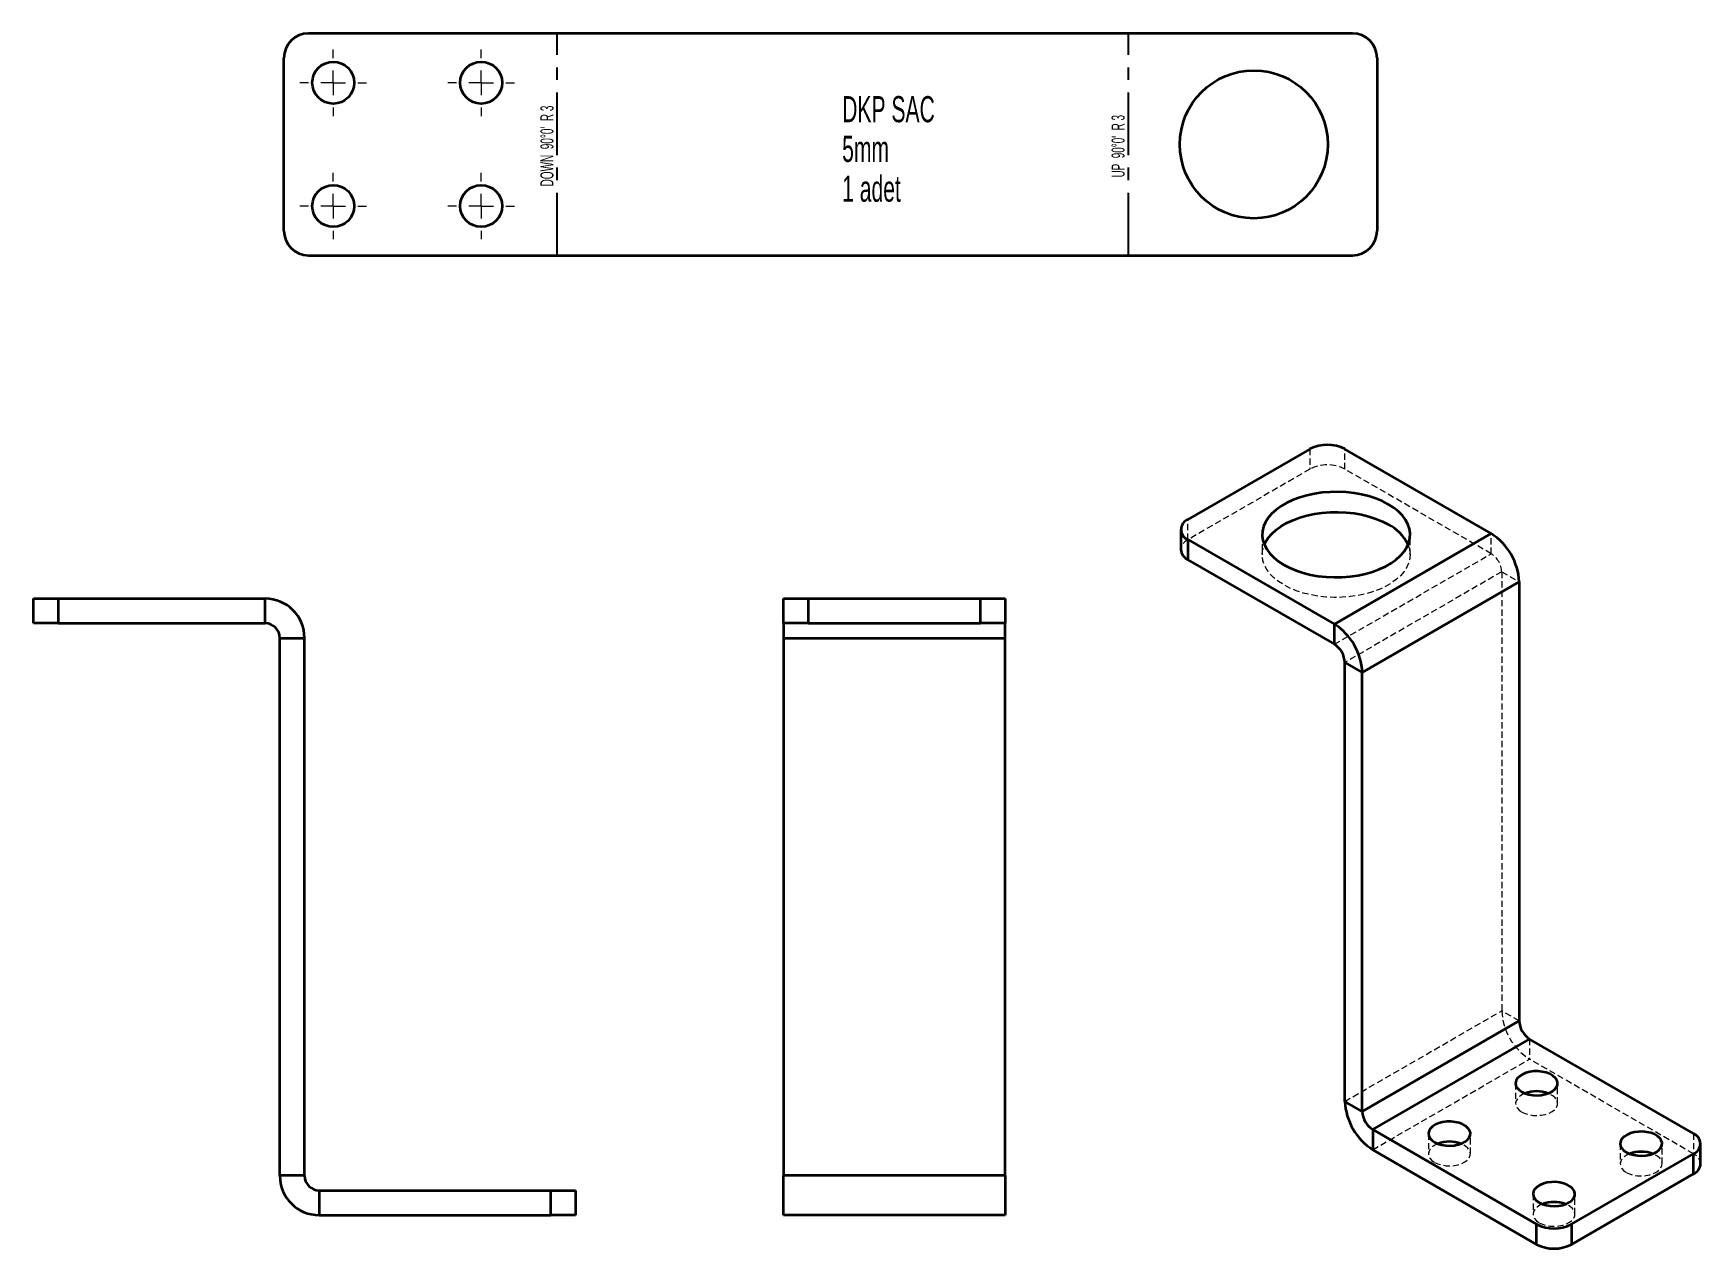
# Model space of a CAD drawing. Header units: millimetres. Extents: x -350 to -12, y -49 to 198.
import ezdxf

# ---------------------------------------------------------------- set-up
doc = ezdxf.new("R2010")
doc.units = ezdxf.units.MM
doc.linetypes.add('CENTERX2', pattern=[20.32, 12.7, -2.54, 2.54, -2.54])
doc.linetypes.add('HIDDEN', pattern=[1.905, 1.27, -0.635])
doc.styles.add('SLDTEXTSTYLE0', font='TXT', dxfattribs={"width": 0.5675})
doc.styles.add('SLDTEXTSTYLE1', font='TXT', dxfattribs={"width": 0.572187})
doc.styles.add('SLDTEXTSTYLE2', font='TXT', dxfattribs={"width": 0.605})

# ---------------------------------------------------------------- blocks, each defined once
blk = doc.blocks.new('SW_NOTE_0')
at = {"color": 0, "linetype": 'Continuous', "lineweight": 0, "char_height": 5.292, "attachment_point": 1, "style": 'SLDTEXTSTYLE2'}
for s, insert in [('DKP SAC', (0, 6.82)), ('5mm', (0, -1.23)), ('1 adet', (0, -9.29))]:
    blk.add_mtext(s, dxfattribs=dict(at, insert=insert))
blk = doc.blocks.new('SW_CENTERMARKSYMBOL_0')
at = {"color": 0, "linetype": 'Continuous', "lineweight": 18}
for p, q in [((0, 5), (0, 6.75)), ((-5, 0), (-6.75, 0)), ((0, 0), (-2.5, 0)), ((0, 0), (0, 2.5)), ((0, 0), (0, -2.5)), ((0, 0), (2.5, 0)), ((5, 0), (6.75, 0)), ((0, -5), (0, -6.75))]:
    blk.add_line(p, q, dxfattribs=at)
blk = doc.blocks.new('SW_CENTERMARKSYMBOL_1')
at = {"color": 0, "linetype": 'Continuous', "lineweight": 18}
for p, q in [((0, 5), (0, 6.75)), ((-5, 0), (-6.75, 0)), ((0, 0), (-2.5, 0)), ((0, 0), (0, 2.5)), ((0, 0), (0, -2.5)), ((0, 0), (2.5, 0)), ((5, 0), (6.75, 0)), ((0, -5), (0, -6.75))]:
    blk.add_line(p, q, dxfattribs=at)
blk = doc.blocks.new('SW_CENTERMARKSYMBOL_2')
at = {"color": 0, "linetype": 'Continuous', "lineweight": 18}
for p, q in [((0, 5), (0, 6.75)), ((-5, 0), (-6.75, 0)), ((0, 0), (-2.5, 0)), ((0, 0), (0, 2.5)), ((0, 0), (0, -2.5)), ((0, 0), (2.5, 0)), ((5, 0), (6.75, 0)), ((0, -5), (0, -6.75))]:
    blk.add_line(p, q, dxfattribs=at)
blk = doc.blocks.new('SW_CENTERMARKSYMBOL_3')
at = {"color": 0, "linetype": 'Continuous', "lineweight": 18}
for p, q in [((0, 5), (0, 6.75)), ((-5, 0), (-6.75, 0)), ((0, 0), (-2.5, 0)), ((0, 0), (0, 2.5)), ((0, 0), (0, -2.5)), ((0, 0), (2.5, 0)), ((5, 0), (6.75, 0)), ((0, -5), (0, -6.75))]:
    blk.add_line(p, q, dxfattribs=at)

msp = doc.modelspace()

# ---------------------------------------------------------------- linework, layer by layer
at = {"color": 7, "linetype": 'Continuous', "lineweight": 35}
for p, q in [((-82.18, 197.71), (-293.91, 197.71)), ((-298.91, 157.71), (-298.91, 192.71)), ((-77.18, 192.71), (-77.18, 157.71)), ((-293.91, 152.71), (-82.18, 152.71)), ((-90.78, 113.44), (-115.53, 99.15)), ((-54.01, 96.3), (-83.71, 113.44)), ((-116.99, 97.11), (-116.99, 93.03)), ((-115.53, 95.07), (-115.53, 90.99)), ((-115.53, 95.07), (-85.83, 77.93)), ((-54.01, 96.3), (-85.83, 77.93)), ((-115.53, 90.99), (-85.83, 73.85)), ((-48.35, 86.5), (-80.17, 68.13)), ((-48.35, 86.5), (-48.35, -2.5)), ((-349.75, 78.12), (-349.75, 83.12)), ((-349.75, 83.12), (-344.75, 83.12)), ((-344.75, 83.12), (-344.75, 78.12)), ((-344.75, 83.12), (-302.75, 83.12)), ((-302.75, 78.12), (-302.75, 83.12)), ((-197.6, 78.12), (-197.6, 83.12)), ((-197.6, 83.12), (-192.6, 83.12)), ((-192.6, 83.12), (-192.6, 78.12)), ((-192.6, 83.12), (-157.6, 83.12)), ((-157.6, 78.12), (-157.6, 83.12)), ((-157.6, 83.12), (-152.6, 83.12)), ((-152.6, 83.12), (-152.6, 78.12)), ((-344.75, 78.12), (-349.75, 78.12)), ((-344.75, 78.12), (-302.75, 78.12)), ((-192.6, 78.12), (-197.6, 78.12)), ((-197.6, 78.12), (-197.6, 75.12)), ((-192.6, 78.12), (-157.6, 78.12)), ((-152.6, 78.12), (-157.6, 78.12)), ((-152.6, 75.12), (-152.6, 78.12)), ((-85.83, 73.85), (-85.83, 77.93)), ((-299.75, 75.12), (-294.75, 75.12)), ((-299.75, -33.88), (-299.75, 75.12)), ((-294.75, -33.88), (-294.75, 75.12)), ((-197.6, 75.12), (-152.6, 75.12)), ((-197.6, 75.12), (-197.6, -33.88)), ((-152.6, -33.88), (-152.6, 75.12)), ((-83.71, 70.17), (-80.17, 68.13)), ((-83.71, -18.83), (-83.71, 70.17)), ((-80.17, -20.87), (-80.17, 68.13)), ((-48.35, -2.5), (-80.17, -20.87)), ((-78.05, -24.55), (-46.23, -6.18)), ((-12.99, -25.36), (-46.23, -6.18)), ((-80.17, -20.87), (-83.71, -18.83)), ((-78.05, -24.55), (-44.81, -43.73)), ((-78.05, -24.55), (-78.05, -28.63)), ((-78.05, -28.63), (-44.81, -47.82)), ((-37.74, -43.73), (-12.99, -29.45)), ((-12.99, -33.53), (-12.99, -29.45)), ((-11.53, -31.49), (-11.53, -27.4)), ((-37.74, -47.82), (-12.99, -33.53)), ((-294.75, -33.88), (-299.75, -33.88)), ((-291.75, -36.88), (-291.75, -41.88)), ((-291.75, -36.88), (-244.75, -36.88)), ((-244.75, -41.88), (-244.75, -36.88)), ((-244.75, -36.88), (-239.75, -36.88)), ((-239.75, -36.88), (-239.75, -41.88)), ((-152.6, -33.88), (-197.6, -33.88)), ((-197.6, -41.88), (-197.6, -33.88)), ((-152.6, -33.88), (-152.6, -41.88)), ((-291.75, -41.88), (-244.75, -41.88)), ((-239.75, -41.88), (-244.75, -41.88)), ((-152.6, -41.88), (-197.6, -41.88)), ((-44.81, -47.82), (-44.81, -43.73)), ((-37.74, -43.73), (-37.74, -47.82))]:
    msp.add_line(p, q, dxfattribs=at)
at = {"color": 7, "linetype": 'CENTERX2'}
for p, q in [((-243.48, 152.71), (-243.48, 197.71)), ((-127.61, 152.71), (-127.61, 197.71))]:
    msp.add_line(p, q, dxfattribs=at)
at = {"color": 7, "linetype": 'HIDDEN', "lineweight": 18}
for p, q in [((-90.78, 113.44), (-90.78, 109.36)), ((-83.71, 109.36), (-83.71, 113.44)), ((-90.78, 109.36), (-115.53, 95.07)), ((-54.01, 92.21), (-83.71, 109.36)), ((-115.53, 95.07), (-115.53, 99.15)), ((-100.47, 96.09), (-100.47, 92.01)), ((-70.47, 92.01), (-70.47, 96.09)), ((-54.01, 92.21), (-54.01, 96.3)), ((-85.83, 73.85), (-54.01, 92.21)), ((-51.89, 88.54), (-83.71, 70.17)), ((-51.89, 88.54), (-48.35, 86.5)), ((-51.89, 88.54), (-51.89, -0.46)), ((-83.71, -18.83), (-51.89, -0.46)), ((-48.35, -2.5), (-51.89, -0.46)), ((-46.23, -6.18), (-46.23, -10.26)), ((-78.05, -28.63), (-46.23, -10.26)), ((-12.99, -29.45), (-46.23, -10.26)), ((-49.06, -15.16), (-49.06, -19.24)), ((-40.56, -19.24), (-40.56, -15.16)), ((-66.74, -25.36), (-66.74, -29.45)), ((-58.24, -29.45), (-58.24, -25.36)), ((-12.99, -25.36), (-12.99, -29.45)), ((-27.85, -27.4), (-27.85, -31.49)), ((-19.35, -31.49), (-19.35, -27.4)), ((-45.53, -37.61), (-45.53, -41.69)), ((-37.03, -41.69), (-37.03, -37.61))]:
    msp.add_line(p, q, dxfattribs=at)
at = {"color": 7, "linetype": 'Continuous', "lineweight": 35, "flags": 128}
for points in [[(-96.08, 89.97), (-94.87, 89.34), (-93.55, 88.8), (-92.14, 88.34), (-90.65, 87.96), (-89.09, 87.69), (-87.5, 87.51), (-85.88, 87.44), (-84.26, 87.46), (-82.65, 87.59), (-81.07, 87.81), (-79.55, 88.14), (-78.09, 88.55), (-76.72, 89.06), (-75.46, 89.65), (-74.31, 90.31), (-73.29, 91.04), (-72.42, 91.83), (-71.69, 92.67), (-71.13, 93.55), (-70.74, 94.46), (-70.52, 95.39), (-70.48, 96.33), (-70.61, 97.26), (-70.92, 98.18), (-71.39, 99.08), (-72.03, 99.94), (-72.83, 100.76), (-73.78, 101.52), (-74.87, 102.22), (-76.08, 102.84), (-77.39, 103.39), (-78.81, 103.85), (-80.3, 104.22), (-81.85, 104.5), (-83.45, 104.67), (-85.07, 104.75), (-86.69, 104.72), (-88.3, 104.6), (-89.88, 104.37), (-91.4, 104.05), (-92.86, 103.63), (-94.22, 103.13), (-95.49, 102.54), (-96.64, 101.88), (-97.66, 101.14), (-98.53, 100.35), (-99.25, 99.51), (-99.81, 98.63), (-100.2, 97.72), (-100.42, 96.8), (-100.47, 95.86), (-100.34, 94.92), (-100.03, 94), (-99.55, 93.11), (-98.91, 92.25), (-98.11, 91.43), (-97.16, 90.67), (-96.08, 89.97)], [(-100.05, 94.05), (-99.81, 94.55), (-99.25, 95.43), (-98.53, 96.27), (-97.66, 97.06), (-96.64, 97.79), (-95.49, 98.46), (-94.22, 99.04), (-92.86, 99.55), (-91.4, 99.96), (-89.88, 100.29), (-88.3, 100.51), (-86.69, 100.64), (-85.07, 100.67), (-83.45, 100.59), (-81.85, 100.41), (-80.3, 100.14), (-78.81, 99.77), (-77.39, 99.31), (-76.08, 98.76), (-74.87, 98.13)], [(-47.82, -16.89), (-47.15, -17.21), (-46.39, -17.44), (-45.56, -17.57), (-44.71, -17.61), (-43.85, -17.55), (-43.04, -17.39), (-42.3, -17.14), (-41.66, -16.8), (-41.15, -16.4), (-40.79, -15.95), (-40.6, -15.47), (-40.58, -14.97), (-40.73, -14.48), (-41.05, -14.02), (-41.52, -13.61), (-42.13, -13.26), (-42.85, -12.98), (-43.65, -12.8), (-44.49, -12.71), (-45.35, -12.72), (-46.19, -12.84), (-46.97, -13.04), (-47.66, -13.34), (-48.24, -13.71), (-48.68, -14.13), (-48.95, -14.6), (-49.06, -15.1), (-49, -15.59), (-48.76, -16.07), (-48.36, -16.51), (-47.82, -16.89)], [(-65.5, -27.1), (-64.83, -27.41), (-64.07, -27.64), (-63.24, -27.78), (-62.38, -27.82), (-61.53, -27.75), (-60.72, -27.59), (-59.98, -27.34), (-59.34, -27.01), (-58.83, -26.61), (-58.47, -26.16), (-58.28, -25.67), (-58.25, -25.18), (-58.41, -24.69), (-58.73, -24.23), (-59.2, -23.81), (-59.81, -23.46), (-60.52, -23.19), (-61.32, -23.01), (-62.17, -22.92), (-63.03, -22.93), (-63.87, -23.04), (-64.65, -23.25), (-65.34, -23.54), (-65.92, -23.91), (-66.35, -24.34), (-66.63, -24.81), (-66.74, -25.3), (-66.68, -25.8), (-66.44, -26.27), (-66.04, -26.71), (-65.5, -27.1)], [(-26.61, -29.14), (-25.94, -29.45), (-25.18, -29.68), (-24.35, -29.82), (-23.49, -29.86), (-22.64, -29.79), (-21.83, -29.63), (-21.09, -29.38), (-20.45, -29.05), (-19.94, -28.65), (-19.58, -28.2), (-19.39, -27.71), (-19.36, -27.22), (-19.52, -26.73), (-19.83, -26.27), (-20.31, -25.85), (-20.92, -25.5), (-21.63, -25.23), (-22.43, -25.05), (-23.28, -24.96), (-24.14, -24.97), (-24.98, -25.08), (-25.76, -25.29), (-26.45, -25.58), (-27.03, -25.95), (-27.46, -26.38), (-27.74, -26.85), (-27.85, -27.34), (-27.78, -27.84), (-27.55, -28.31), (-27.15, -28.75), (-26.61, -29.14)], [(-44.28, -39.34), (-43.62, -39.66), (-42.86, -39.89), (-42.03, -40.02), (-41.17, -40.06), (-40.32, -40), (-39.5, -39.84), (-38.76, -39.59), (-38.13, -39.25), (-37.62, -38.85), (-37.26, -38.4), (-37.06, -37.92), (-37.04, -37.42), (-37.19, -36.94), (-37.51, -36.47), (-37.99, -36.06), (-38.59, -35.71), (-39.31, -35.44), (-40.11, -35.25), (-40.96, -35.16), (-41.82, -35.18), (-42.65, -35.29), (-43.43, -35.5), (-44.13, -35.79), (-44.7, -36.16), (-45.14, -36.59), (-45.42, -37.06), (-45.53, -37.55), (-45.46, -38.04), (-45.23, -38.52), (-44.83, -38.96), (-44.28, -39.34)]]:
    msp.add_lwpolyline(points, dxfattribs=at)
at = {"color": 7, "linetype": 'HIDDEN', "lineweight": 18, "flags": 128}
for points in [[(-70.9, 94.05), (-70.61, 93.18), (-70.48, 92.24), (-70.52, 91.31), (-70.74, 90.38), (-71.13, 89.47), (-71.69, 88.59), (-72.42, 87.75), (-73.29, 86.96), (-74.31, 86.23), (-75.46, 85.56), (-76.72, 84.98), (-78.09, 84.47), (-79.55, 84.06), (-81.07, 83.73), (-82.65, 83.51), (-84.26, 83.38), (-85.88, 83.35), (-87.5, 83.43), (-89.09, 83.61), (-90.65, 83.88), (-92.14, 84.25), (-93.55, 84.71), (-94.87, 85.26), (-96.08, 85.89), (-97.16, 86.58), (-98.11, 87.35), (-98.91, 88.16), (-99.55, 89.02), (-100.03, 89.92), (-100.34, 90.84), (-100.47, 91.78), (-100.42, 92.71), (-100.2, 93.64), (-100.05, 94.05)], [(-47.17, -17.2), (-47.66, -17.42), (-48.24, -17.79), (-48.68, -18.22), (-48.95, -18.69), (-49.06, -19.18), (-49, -19.67), (-48.76, -20.15), (-48.36, -20.59), (-47.82, -20.98)], [(-47.82, -20.98), (-47.15, -21.29), (-46.39, -21.52), (-45.56, -21.66), (-44.71, -21.69), (-43.85, -21.63), (-43.04, -21.47), (-42.3, -21.22), (-41.66, -20.89), (-41.15, -20.49), (-40.79, -20.03), (-40.6, -19.55), (-40.58, -19.06), (-40.73, -18.57), (-41.05, -18.11), (-41.52, -17.69), (-42.13, -17.34), (-42.46, -17.2)], [(-64.85, -27.41), (-65.34, -27.63), (-65.92, -27.99), (-66.35, -28.42), (-66.63, -28.89), (-66.74, -29.38), (-66.68, -29.88), (-66.44, -30.36), (-66.04, -30.8), (-65.5, -31.18)], [(-65.5, -31.18), (-64.83, -31.5), (-64.07, -31.72), (-63.24, -31.86), (-62.38, -31.9), (-61.53, -31.84), (-60.72, -31.68), (-59.98, -31.42), (-59.34, -31.09), (-58.83, -30.69), (-58.47, -30.24), (-58.28, -29.76), (-58.25, -29.26), (-58.41, -28.77), (-58.73, -28.31), (-59.2, -27.9), (-59.81, -27.55), (-60.13, -27.41)], [(-25.96, -29.45), (-26.45, -29.67), (-27.03, -30.04), (-27.46, -30.46), (-27.74, -30.93), (-27.85, -31.43), (-27.78, -31.92), (-27.55, -32.4), (-27.15, -32.84), (-26.61, -33.22)], [(-26.61, -33.22), (-25.94, -33.54), (-25.18, -33.77), (-24.35, -33.9), (-23.49, -33.94), (-22.64, -33.88), (-21.83, -33.72), (-21.09, -33.47), (-20.45, -33.13), (-19.94, -32.73), (-19.58, -32.28), (-19.39, -31.8), (-19.36, -31.3), (-19.52, -30.81), (-19.83, -30.35), (-20.31, -29.94), (-20.92, -29.59), (-21.24, -29.45)], [(-43.64, -39.65), (-44.13, -39.87), (-44.7, -40.24), (-45.14, -40.67), (-45.42, -41.14), (-45.53, -41.63), (-45.46, -42.13), (-45.23, -42.6), (-44.83, -43.04), (-44.28, -43.43)], [(-44.28, -43.43), (-43.62, -43.74), (-42.86, -43.97), (-42.03, -44.11), (-41.17, -44.15), (-40.32, -44.08), (-39.5, -43.92), (-38.76, -43.67), (-38.13, -43.34), (-37.62, -42.94), (-37.26, -42.49), (-37.06, -42), (-37.04, -41.51), (-37.19, -41.02), (-37.51, -40.56), (-37.99, -40.14), (-38.59, -39.79), (-38.92, -39.65)]]:
    msp.add_lwpolyline(points, dxfattribs=at)
at = {"color": 7, "linetype": 'Continuous', "lineweight": 35}
for centre, radius in [((-288.91, 187.71), 4.25), ((-258.91, 187.71), 4.25), ((-102.18, 175.21), 15), ((-288.91, 162.71), 4.25), ((-258.91, 162.71), 4.25)]:
    msp.add_circle(centre, radius, dxfattribs=at)
for centre, radius, start, end in [((-293.91, 192.71), 5, 90, 180), ((-82.18, 192.71), 5, 0, 90), ((-293.91, 157.71), 5, 180, 270), ((-82.18, 157.71), 5, 270, 0), ((-87.24, 106.62), 7.69, 62.6097, 117.3903), ((-114.75, 97.11), 2.18, 110.7834, 249.2166), ((-78.86, 90.28), 8.81, 25.3521, 63.0674), ((-60.54, 85.99), 12.2, 2.3869, 57.6131), ((-114.49, 93.28), 2.51, 185.6948, 245.6253), ((-302.75, 75.12), 8, 0, 90), ((-302.75, 75.12), 3, 0, 90), ((-92.36, 67.62), 12.2, 2.3869, 57.6131), ((-88.31, 69.96), 4.61, 2.6055, 57.3945), ((-43.74, -2.29), 4.61, 182.6055, 237.3945), ((-44.81, -23.59), 6.81, 69.7377, 110.2623), ((-71.51, -18.32), 12.2, 182.3869, 237.6131), ((-75.56, -20.66), 4.61, 182.6055, 237.3945), ((-62.49, -33.79), 6.81, 69.7377, 110.2623), ((-13.77, -27.4), 2.18, 290.7834, 69.2166), ((-23.6, -35.83), 6.81, 69.7377, 110.2623), ((-14.03, -31.24), 2.51, 294.3747, 354.3052), ((-291.75, -33.88), 8, 180, 270), ((-291.75, -33.88), 3, 180, 270), ((-41.28, -46.04), 6.81, 69.7377, 110.2623), ((-41.28, -36.91), 7.69, 242.6097, 297.3903), ((-41.28, -40.99), 7.69, 242.6097, 297.3903)]:
    msp.add_arc(centre, radius, start, end, dxfattribs=at)
at = {"color": 7, "linetype": 'HIDDEN', "lineweight": 18}
for centre, radius, start, end in [((-87.24, 102.54), 7.69, 62.6097, 117.3903), ((-114.49, 92.78), 2.51, 114.3747, 174.3052), ((-56.49, 88.33), 4.61, 2.6055, 57.3945), ((-39.69, 0.05), 12.2, 182.3869, 237.6131), ((-14.03, -31.74), 2.51, 5.6948, 65.6253)]:
    msp.add_arc(centre, radius, start, end, dxfattribs=at)

# ---------------------------------------------------------------- block references
at = {"color": 7, "linetype": 'Continuous', "lineweight": 18}
for name, p in [('SW_CENTERMARKSYMBOL_2', (-288.91, 187.71)), ('SW_CENTERMARKSYMBOL_3', (-258.91, 187.71)), ('SW_CENTERMARKSYMBOL_0', (-288.91, 162.71)), ('SW_CENTERMARKSYMBOL_1', (-258.91, 162.71))]:
    msp.add_blockref(name, p, dxfattribs=at)
at = {"color": 7, "linetype": 'Continuous', "lineweight": 0}
msp.add_blockref('SW_NOTE_0', (-185.68, 178.17), dxfattribs=at)

# ---------------------------------------------------------------- texts
at = {"color": 7, "linetype": 'Continuous', "lineweight": 0, "char_height": 2.6458, "attachment_point": 2, "rotation": 90}
for s, insert, style in [("DOWN  90°0'  R 3", (-246.89, 174.88), 'SLDTEXTSTYLE1'), ("UP  90°0'  R 3", (-131.03, 174.83), 'SLDTEXTSTYLE0')]:
    msp.add_mtext(s, dxfattribs=dict(at, insert=insert, style=style))

doc.saveas('drawing.dxf')
